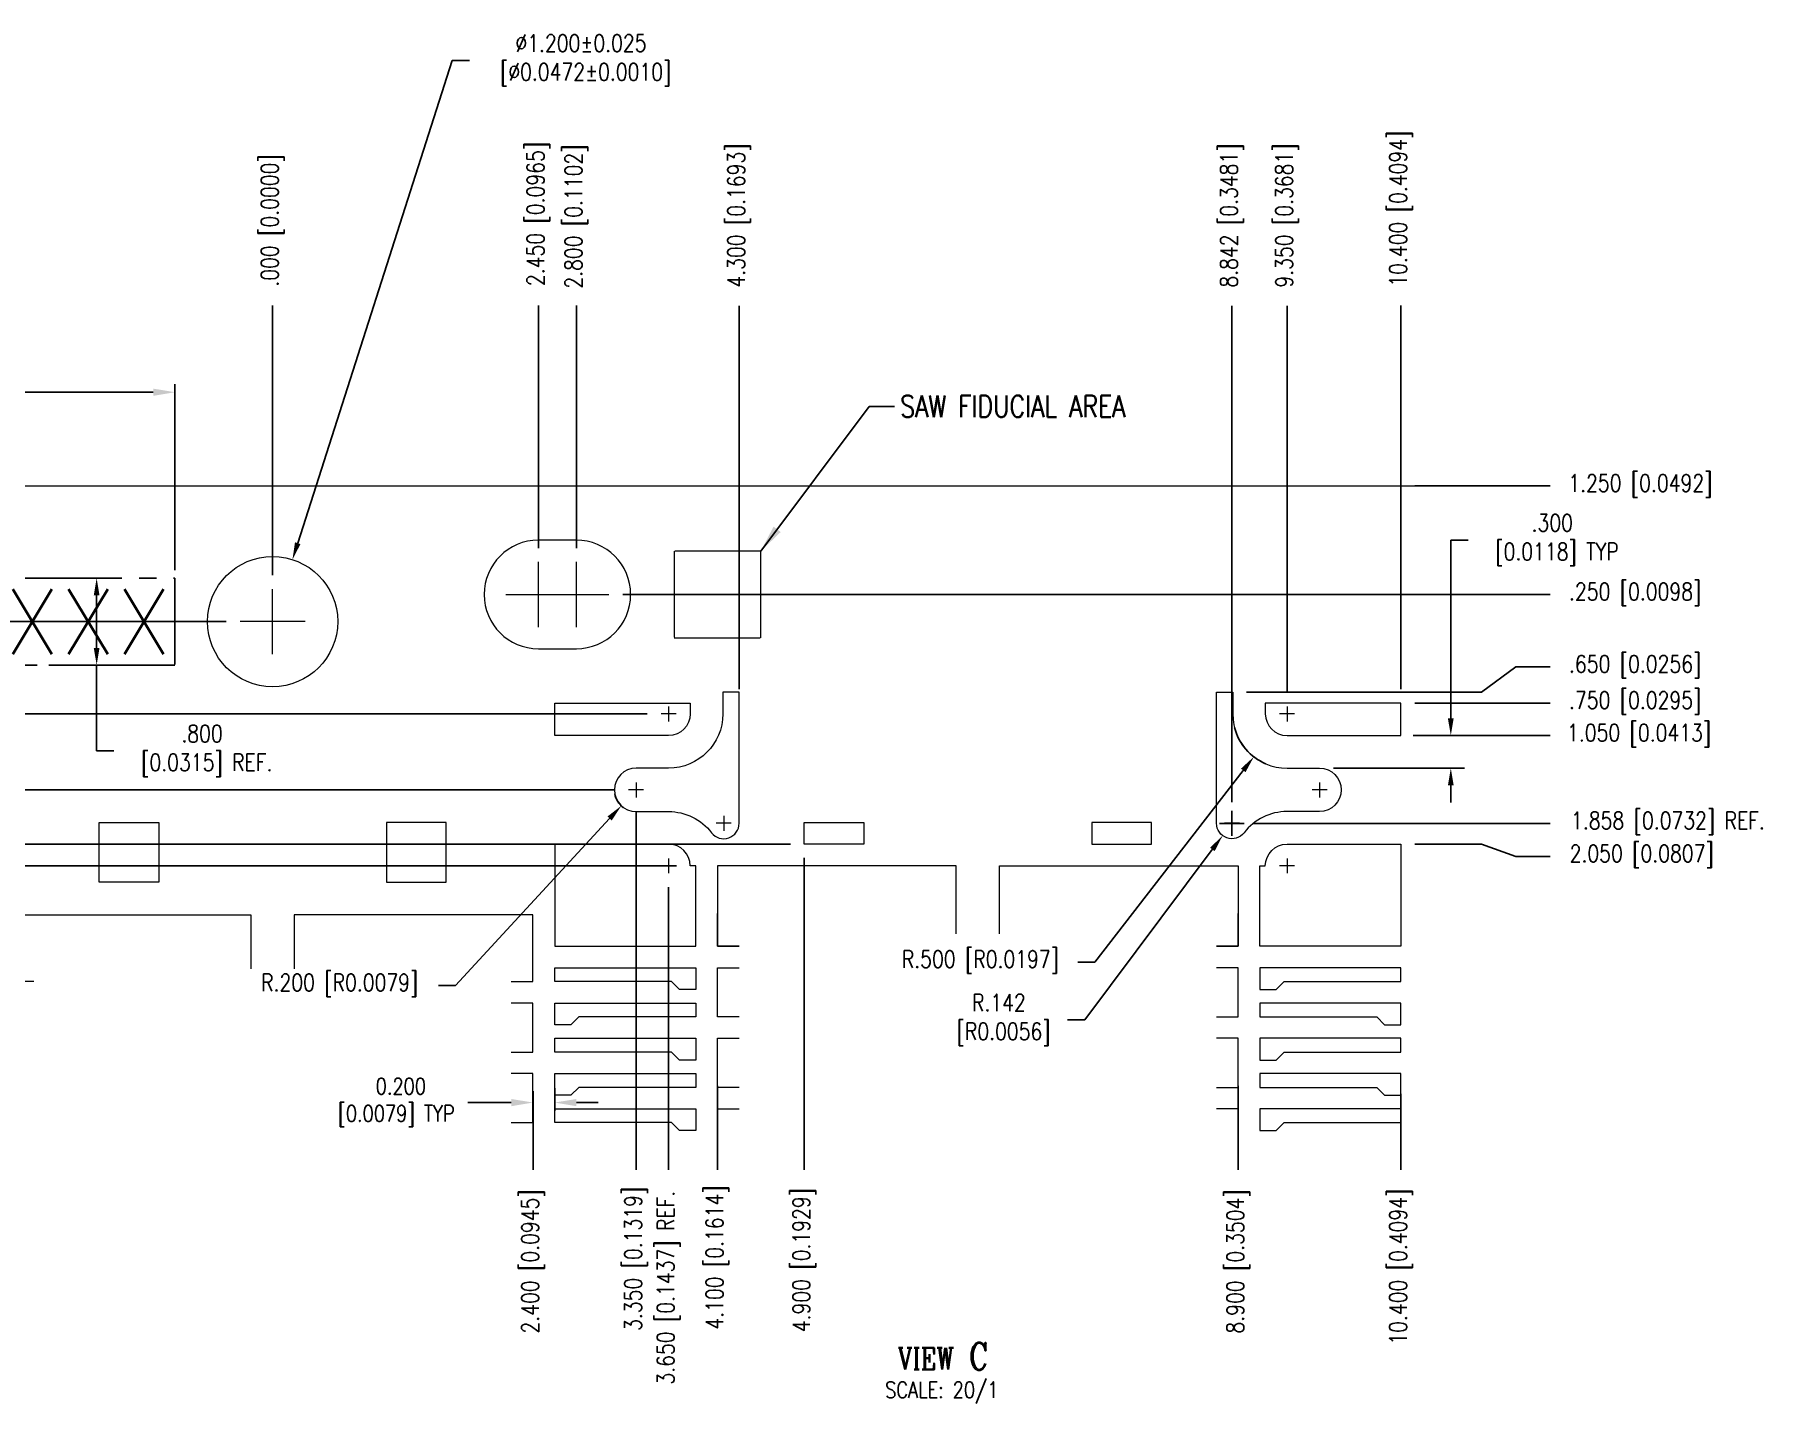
# Model space of a CAD drawing. Extents: x 38 to 840, y 27 to 530.
# Drawn here: x 336 to 654.6, y 26.9 to 279.1 of the extents above; entities that cross this region are included whole.
import ezdxf
from ezdxf.enums import TextEntityAlignment as Align

# ---------------------------------------------------------------- set-up
doc = ezdxf.new("R2010")
doc.units = 0
doc.header["$LTSCALE"] = 25.4
doc.header["$MEASUREMENT"] = 0
doc.linetypes.add('CENTERX2', pattern=[4, 2.5, -0.5, 0.5, -0.5])
doc.linetypes.add('PHANTOM2', pattern=[1.25, 0.625, -0.125, 0.125, -0.125, 0.125, -0.125])
for name, color, linetype, lineweight in [('SH-01_CENTER', 2, 'CENTERX2', 5), ('SH-01_DIM', 4, 'Continuous', 5), ('SH-01_NOTES', 3, 'Continuous', 5), ('SH-01_OBJECT', 7, 'Continuous', 5), ('SH-01_PHANTOM', 1, 'PHANTOM2', 5)]:
    doc.layers.add(name, color=color, linetype=linetype, lineweight=lineweight)
doc.layers.add('SH-01_MISC', color=6, linetype='PHANTOM2')
doc.styles.add('COMPLEX', font='COMPLEX', dxfattribs={"width": 0.8})
doc.styles.add('SIMPLEX', font='SIMPLEX.shx', dxfattribs={"width": 0.8})
doc.styles.get("Standard").update_dxf_attribs({"font": 'simplex.shx', "width": 0.82})
doc.dimstyles.new('DIM x20', dxfattribs={"dimtxt": 3, "dimasz": 4, "dimexe": 1.5, "dimexo": 0.75, "dimgap": 1, "dimtad": 0, "dimtih": 1, "dimtoh": 1, "dimdec": 3, "dimlfac": 0.05, "dimzin": 0, "dimdsep": 46, "dimtxsty": 'SIMPLEX', "dimcen": 1, "dimadec": 0, "dimazin": 0, "dimtol": 1, "dimtp": 0.1, "dimtm": 0.1, "dimtfac": 1, "dimtdec": 3, "dimtofl": 0, "dimtmove": 0, "dimatfit": 3, "dimfxl": 1, "dimtolj": 1, "dimtzin": 0, "dimarcsym": 0})
doc.dimstyles.get("Standard").update_dxf_attribs({"dimtxt": 3, "dimasz": 4, "dimexe": 1.5, "dimexo": 0.75, "dimgap": 1, "dimtad": 0, "dimdec": 3, "dimlfac": 0.25, "dimzin": 0, "dimdsep": 46, "dimtxsty": 'SIMPLEX', "dimcen": 0.5, "dimadec": 0, "dimazin": 0, "dimtp": 0.025, "dimtfac": 1, "dimtdec": 3, "dimtofl": 0, "dimtmove": 0, "dimatfit": 3, "dimfxl": 1, "dimtolj": 1, "dimtzin": 0, "dimarcsym": 0})

# ---------------------------------------------------------------- blocks, each defined once
blk = doc.blocks.new('*D0')
at = {"layer": 'Defpoints', "color": 0, "transparency": 16777216}
for p in [(566.93, 153.91), (560.81, 146)]:
    blk.add_point(p, dxfattribs=at)
at = {"layer": 'SH-01_DIM', "color": 0, "lineweight": -2, "transparency": 16777216}
for p, q in [((531.53, 108.19), (558.86, 143.49)), ((528.35, 108.19), (531.53, 108.19))]:
    blk.add_line(p, q, dxfattribs=at)
blk.add_arc((566.93, 153.91), 10, 194.5531, 246.8039, dxfattribs=at)
at = {"layer": 'SH-01_DIM', "color": 0, "transparency": 16777216}
blk.add_solid([(558.44, 143.82), (559.28, 143.17), (560.81, 146)], dxfattribs=at)
at = {"layer": 'SH-01_DIM', "color": 0, "transparency": 16777216, "insert": (510.41, 108.19), "char_height": 3.175, "attachment_point": 5, "style": 'SIMPLEX'}
blk.add_mtext('\\A1;R.500 [R0.0197]', dxfattribs=at)
blk = doc.blocks.new('*D1')
at = {"layer": 'Defpoints', "color": 0, "transparency": 16777216}
for p in [(444.21, 136.97), (446.92, 139.91)]:
    blk.add_point(p, dxfattribs=at)
at = {"layer": 'SH-01_DIM', "color": 0, "lineweight": -2, "transparency": 16777216}
for p, q in [((413.66, 103.89), (442.05, 134.64)), ((410.49, 103.89), (413.66, 103.89))]:
    blk.add_line(p, q, dxfattribs=at)
blk.add_arc((446.92, 139.91), 4, 190.9022, 233.6172, dxfattribs=at)
at = {"layer": 'SH-01_DIM', "color": 0, "transparency": 16777216}
blk.add_solid([(441.66, 135), (442.44, 134.28), (444.21, 136.97)], dxfattribs=at)
at = {"layer": 'SH-01_DIM', "color": 0, "transparency": 16777216, "insert": (392.3, 103.89), "char_height": 3.175, "attachment_point": 5, "style": 'SIMPLEX'}
blk.add_mtext('\\A1;R.200 [R0.0079]', dxfattribs=at)
blk = doc.blocks.new('*D2')
at = {"layer": 'Defpoints', "color": 0, "transparency": 16777216}
for p in [(315.21, 170.91), (373.93, 170.91), (379.93, 170.91)]:
    blk.add_point(p, dxfattribs=at)
at = {"layer": 'SH-01_DIM', "color": 0, "lineweight": -2, "transparency": 16777216}
blk.add_line((371.39, 170.91), (315.21, 170.91), dxfattribs=at)
at = {"layer": 'SH-01_DIM', "color": 0, "transparency": 16777216, "insert": (299.56, 170.91), "char_height": 3.175, "attachment_point": 5, "style": 'SIMPLEX'}
blk.add_mtext('\\A1;.000 [0.0000]', dxfattribs=at)
blk = doc.blocks.new('*D3')
at = {"layer": 'Defpoints', "color": 0, "transparency": 16777216}
for p in [(379.93, 170.91), (315.21, 162.91), (329.93, 162.91)]:
    blk.add_point(p, dxfattribs=at)
at = {"layer": 'SH-01_DIM', "color": 0, "lineweight": -2, "transparency": 16777216}
blk.add_line((327.39, 162.91), (315.21, 162.91), dxfattribs=at)
at = {"layer": 'SH-01_DIM', "color": 0, "transparency": 16777216, "insert": (294.72, 162.91), "char_height": 3.175, "attachment_point": 5, "style": 'SIMPLEX'}
blk.add_mtext('\\A1;.400 [0.0157] REF.', dxfattribs=at)
blk = doc.blocks.new('*D4')
at = {"layer": 'Defpoints', "color": 0, "transparency": 16777216}
for p in [(587.93, 195.91), (615.45, 195.91), (379.93, 170.91)]:
    blk.add_point(p, dxfattribs=at)
at = {"layer": 'SH-01_DIM', "color": 0, "lineweight": -2, "transparency": 16777216}
blk.add_line((590.47, 195.91), (615.45, 195.91), dxfattribs=at)
at = {"layer": 'SH-01_DIM', "color": 0, "transparency": 16777216, "insert": (632.07, 195.91), "char_height": 3.175, "attachment_point": 5, "style": 'SIMPLEX'}
blk.add_mtext('\\A1;1.250 [0.0492]', dxfattribs=at)
blk = doc.blocks.new('*D5')
at = {"layer": 'Defpoints', "color": 0, "transparency": 16777216}
for p in [(383.59, 182.34), (376.27, 159.48)]:
    blk.add_point(p, dxfattribs=at)
at = {"layer": 'SH-01_DIM', "color": 0, "lineweight": -2, "transparency": 16777216}
for p, q in [((413.04, 274.32), (384.56, 185.36)), ((416.22, 274.32), (413.04, 274.32))]:
    blk.add_line(p, q, dxfattribs=at)
at = {"layer": 'SH-01_DIM', "color": 0, "transparency": 16777216}
blk.add_solid([(384.05, 185.52), (385.06, 185.2), (383.59, 182.34)], dxfattribs=at)
at = {"layer": 'SH-01_DIM', "color": 0, "transparency": 16777216, "insert": (436.77, 274.32), "char_height": 3.175, "attachment_point": 5, "style": 'SIMPLEX'}
blk.add_mtext('\\A1;∅1.200±0.025\\P [∅0.0472±0.0010]', dxfattribs=at)
blk = doc.blocks.new('*D6')
at = {"layer": 'Defpoints', "color": 0, "transparency": 16777216}
for p in [(361.93, 213.18), (329.93, 178.91), (361.93, 178.91)]:
    blk.add_point(p, dxfattribs=at)
at = {"layer": 'SH-01_DIM', "color": 0, "lineweight": -2, "transparency": 16777216}
for p, q in [((329.93, 180.41), (329.93, 214.68)), ((361.93, 180.41), (361.93, 214.68)), ((329.93, 213.18), (318.72, 213.18)), ((357.93, 213.18), (333.93, 213.18))]:
    blk.add_line(p, q, dxfattribs=at)
at = {"layer": 'SH-01_DIM', "color": 0, "transparency": 16777216}
for points in [[(333.93, 213.84), (333.93, 212.51), (329.93, 213.18)], [(357.93, 213.84), (357.93, 212.51), (361.93, 213.18)]]:
    blk.add_solid(points, dxfattribs=at)
at = {"layer": 'SH-01_DIM', "color": 0, "transparency": 16777216, "insert": (304.69, 213.18), "char_height": 3, "attachment_point": 5, "style": 'SIMPLEX'}
blk.add_mtext('\\A1;  1.600\\P [0.0630] REF', dxfattribs=at)
blk = doc.blocks.new('*D7')
at = {"layer": 'Defpoints', "color": 0, "transparency": 16777216}
for p in [(336.16, 178.91), (347.49, 178.91), (336.16, 162.91)]:
    blk.add_point(p, dxfattribs=at)
at = {"layer": 'SH-01_DIM', "color": 0, "lineweight": -2, "transparency": 16777216}
for p, q in [((338.7, 178.91), (350.03, 178.91)), ((347.49, 166.08), (347.49, 175.73)), ((338.7, 162.91), (350.03, 162.91)), ((347.49, 147.09), (347.49, 162.91)), ((350.66, 147.09), (347.49, 147.09))]:
    blk.add_line(p, q, dxfattribs=at)
at = {"layer": 'SH-01_DIM', "color": 0, "transparency": 16777216}
for points in [[(346.96, 175.73), (348.02, 175.73), (347.49, 178.91)], [(346.96, 166.08), (348.02, 166.08), (347.49, 162.91)]]:
    blk.add_solid(points, dxfattribs=at)
at = {"layer": 'SH-01_DIM', "color": 0, "transparency": 16777216, "insert": (366.92, 147.09), "char_height": 3.175, "attachment_point": 5, "style": 'SIMPLEX'}
blk.add_mtext('\\A1;.800\\P [0.0315] REF.', dxfattribs=at)
blk = doc.blocks.new('*D14')
at = {"layer": 'Defpoints', "color": 0, "transparency": 16777216}
for p in [(587.66, 149.91), (597.12, 149.91), (572.93, 143.91)]:
    blk.add_point(p, dxfattribs=at)
at = {"layer": 'SH-01_DIM', "color": 0, "lineweight": -2, "transparency": 16777216}
for p, q in [((597.12, 153.08), (597.12, 185.94)), ((597.12, 185.94), (600.3, 185.94)), ((590.2, 149.91), (599.66, 149.91)), ((575.47, 143.91), (599.66, 143.91)), ((597.12, 140.73), (597.12, 137.56))]:
    blk.add_line(p, q, dxfattribs=at)
at = {"layer": 'SH-01_DIM', "color": 0, "transparency": 16777216}
for points in [[(596.59, 153.08), (597.65, 153.08), (597.12, 149.91)], [(596.59, 140.73), (597.65, 140.73), (597.12, 143.91)]]:
    blk.add_solid(points, dxfattribs=at)
at = {"layer": 'SH-01_DIM', "color": 0, "transparency": 16777216, "insert": (615.83, 185.94), "char_height": 3.175, "attachment_point": 5, "style": 'SIMPLEX'}
blk.add_mtext('\\A1;.300\\P [0.0118] TYP', dxfattribs=at)
blk = doc.blocks.new('*D60')
at = {"layer": 'Defpoints', "color": 0, "transparency": 16777216}
for p in [(431.93, 86.43), (427.93, 85.91), (431.93, 82.29)]:
    blk.add_point(p, dxfattribs=at)
at = {"layer": 'SH-01_DIM', "color": 0, "lineweight": -2, "transparency": 16777216}
for p, q in [((427.93, 84.41), (427.93, 80.79)), ((431.93, 84.93), (431.93, 80.79)), ((423.93, 82.29), (415.89, 82.29)), ((435.93, 82.29), (439.93, 82.29))]:
    blk.add_line(p, q, dxfattribs=at)
at = {"layer": 'SH-01_DIM', "color": 0, "transparency": 16777216}
for points in [[(423.93, 82.95), (423.93, 81.62), (427.93, 82.29)], [(435.93, 82.95), (435.93, 81.62), (431.93, 82.29)]]:
    blk.add_solid(points, dxfattribs=at)
at = {"layer": 'SH-01_DIM', "color": 0, "transparency": 16777216, "insert": (401.92, 82.29), "char_height": 3, "attachment_point": 5, "style": 'SIMPLEX'}
blk.add_mtext('\\A1;  0.200\\P [0.0079] TYP', dxfattribs=at)
blk = doc.blocks.new('*D61')
at = {"layer": 'Defpoints', "color": 0, "transparency": 16777216}
for p in [(379.93, 170.91), (461.93, 87.89), (461.93, 69.87)]:
    blk.add_point(p, dxfattribs=at)
at = {"layer": 'SH-01_DIM', "color": 0, "lineweight": -2, "transparency": 16777216}
blk.add_line((461.93, 85.35), (461.93, 69.87), dxfattribs=at)
at = {"layer": 'SH-01_DIM', "color": 0, "transparency": 16777216, "insert": (461.93, 53.73), "char_height": 3.175, "attachment_point": 5, "rotation": 90, "style": 'SIMPLEX'}
blk.add_mtext('\\A1;4.100 [0.1614]', dxfattribs=at)
blk = doc.blocks.new('*D62')
at = {"layer": 'Defpoints', "color": 0, "transparency": 16777216}
for p in [(379.93, 170.91), (446.92, 138.53), (446.92, 69.87)]:
    blk.add_point(p, dxfattribs=at)
at = {"layer": 'SH-01_DIM', "color": 0, "lineweight": -2, "transparency": 16777216}
blk.add_line((446.92, 135.99), (446.92, 69.87), dxfattribs=at)
at = {"layer": 'SH-01_DIM', "color": 0, "transparency": 16777216, "insert": (446.92, 53.49), "char_height": 3.175, "attachment_point": 5, "rotation": 90, "style": 'SIMPLEX'}
blk.add_mtext('\\A1;3.350 [0.1319]', dxfattribs=at)
blk = doc.blocks.new('*D63')
at = {"layer": 'Defpoints', "color": 0, "transparency": 16777216}
for p in [(379.93, 170.91), (427.93, 85.91), (427.93, 69.87)]:
    blk.add_point(p, dxfattribs=at)
at = {"layer": 'SH-01_DIM', "color": 0, "lineweight": -2, "transparency": 16777216}
blk.add_line((427.93, 83.37), (427.93, 69.87), dxfattribs=at)
at = {"layer": 'SH-01_DIM', "color": 0, "transparency": 16777216, "insert": (427.93, 53.01), "char_height": 3.175, "attachment_point": 5, "rotation": 90, "style": 'SIMPLEX'}
blk.add_mtext('\\A1;2.400 [0.0945]', dxfattribs=at)
blk = doc.blocks.new('*D64')
at = {"layer": 'Defpoints', "color": 0, "transparency": 16777216}
for p in [(379.93, 170.91), (452.92, 124.53), (452.92, 69.87)]:
    blk.add_point(p, dxfattribs=at)
at = {"layer": 'SH-01_DIM', "color": 0, "lineweight": -2, "transparency": 16777216}
blk.add_line((452.92, 121.99), (452.92, 69.87), dxfattribs=at)
at = {"layer": 'SH-01_DIM', "color": 0, "transparency": 16777216, "insert": (452.92, 48.17), "char_height": 3.175, "attachment_point": 5, "rotation": 90, "style": 'SIMPLEX'}
blk.add_mtext('\\A1;3.650 [0.1437] REF.', dxfattribs=at)
blk = doc.blocks.new('*D65')
at = {"layer": 'Defpoints', "color": 0, "transparency": 16777216}
for p in [(379.93, 170.91), (477.93, 129.91), (477.93, 69.87)]:
    blk.add_point(p, dxfattribs=at)
at = {"layer": 'SH-01_DIM', "color": 0, "lineweight": -2, "transparency": 16777216}
blk.add_line((477.93, 127.37), (477.93, 69.87), dxfattribs=at)
at = {"layer": 'SH-01_DIM', "color": 0, "transparency": 16777216, "insert": (477.93, 53.25), "char_height": 3.175, "attachment_point": 5, "rotation": 90, "style": 'SIMPLEX'}
blk.add_mtext('\\A1;4.900 [0.1929]', dxfattribs=at)
blk = doc.blocks.new('*D66')
at = {"layer": 'Defpoints', "color": 0, "transparency": 16777216}
for p in [(379.93, 170.91), (557.93, 87.89), (557.93, 69.87)]:
    blk.add_point(p, dxfattribs=at)
at = {"layer": 'SH-01_DIM', "color": 0, "lineweight": -2, "transparency": 16777216}
blk.add_line((557.93, 85.35), (557.93, 69.87), dxfattribs=at)
at = {"layer": 'SH-01_DIM', "color": 0, "transparency": 16777216, "insert": (557.93, 53.01), "char_height": 3.175, "attachment_point": 5, "rotation": 90, "style": 'SIMPLEX'}
blk.add_mtext('\\A1;8.900 [0.3504]', dxfattribs=at)
blk = doc.blocks.new('*D67')
at = {"layer": 'Defpoints', "color": 0, "transparency": 16777216}
for p in [(379.93, 170.91), (587.93, 86.43), (587.93, 69.87)]:
    blk.add_point(p, dxfattribs=at)
at = {"layer": 'SH-01_DIM', "color": 0, "lineweight": -2, "transparency": 16777216}
blk.add_line((587.93, 83.89), (587.93, 69.87), dxfattribs=at)
at = {"layer": 'SH-01_DIM', "color": 0, "transparency": 16777216, "insert": (587.93, 52.04), "char_height": 3.175, "attachment_point": 5, "rotation": 90, "style": 'SIMPLEX'}
blk.add_mtext('\\A1;10.400 [0.4094]', dxfattribs=at)
blk = doc.blocks.new('*D68')
at = {"layer": 'Defpoints', "color": 0, "transparency": 16777216}
for p in [(566.93, 229.11), (379.93, 170.91), (566.93, 155.43)]:
    blk.add_point(p, dxfattribs=at)
at = {"layer": 'SH-01_DIM', "color": 0, "lineweight": -2, "transparency": 16777216}
blk.add_line((566.93, 157.97), (566.93, 229.11), dxfattribs=at)
at = {"layer": 'SH-01_DIM', "color": 0, "transparency": 16777216, "insert": (566.93, 245.73), "char_height": 3.175, "attachment_point": 5, "rotation": 90, "style": 'SIMPLEX'}
blk.add_mtext('\\A1;9.350 [0.3681]', dxfattribs=at)
blk = doc.blocks.new('*D69')
at = {"layer": 'Defpoints', "color": 0, "transparency": 16777216}
for p in [(556.76, 229.11), (379.93, 170.91), (556.76, 135.12)]:
    blk.add_point(p, dxfattribs=at)
at = {"layer": 'SH-01_DIM', "color": 0, "lineweight": -2, "transparency": 16777216}
blk.add_line((556.76, 137.66), (556.76, 229.11), dxfattribs=at)
at = {"layer": 'SH-01_DIM', "color": 0, "transparency": 16777216, "insert": (556.76, 245.73), "char_height": 3.175, "attachment_point": 5, "rotation": 90, "style": 'SIMPLEX'}
blk.add_mtext('\\A1;8.842 [0.3481]', dxfattribs=at)
blk = doc.blocks.new('*D70')
at = {"layer": 'Defpoints', "color": 0, "transparency": 16777216}
for p in [(587.93, 229.16), (379.93, 170.91), (587.93, 155.91)]:
    blk.add_point(p, dxfattribs=at)
at = {"layer": 'SH-01_DIM', "color": 0, "lineweight": -2, "transparency": 16777216}
blk.add_line((587.93, 158.45), (587.93, 229.16), dxfattribs=at)
at = {"layer": 'SH-01_DIM', "color": 0, "transparency": 16777216, "insert": (587.93, 246.99), "char_height": 3.175, "attachment_point": 5, "rotation": 90, "style": 'SIMPLEX'}
blk.add_mtext('\\A1;10.400 [0.4094]', dxfattribs=at)
blk = doc.blocks.new('*D71')
at = {"layer": 'Defpoints', "color": 0, "transparency": 16777216}
for p in [(379.93, 229.16), (379.93, 176.91), (379.93, 176.91)]:
    blk.add_point(p, dxfattribs=at)
at = {"layer": 'SH-01_DIM', "color": 0, "lineweight": -2, "transparency": 16777216}
blk.add_line((379.93, 179.45), (379.93, 229.16), dxfattribs=at)
at = {"layer": 'SH-01_DIM', "color": 0, "transparency": 16777216, "insert": (379.93, 244.82), "char_height": 3.175, "attachment_point": 5, "rotation": 90, "style": 'SIMPLEX'}
blk.add_mtext('\\A1;.000 [0.0000]', dxfattribs=at)
blk = doc.blocks.new('*D72')
at = {"layer": 'Defpoints', "color": 0, "transparency": 16777216}
for p in [(329.93, 229.16), (379.93, 170.91), (329.93, 162.91)]:
    blk.add_point(p, dxfattribs=at)
at = {"layer": 'SH-01_DIM', "color": 0, "lineweight": -2, "transparency": 16777216}
for p, q in [((329.93, 222.81), (329.93, 229.16)), ((329.93, 216.46), (329.93, 222.81)), ((329.93, 165.45), (329.93, 216.46))]:
    blk.add_line(p, q, dxfattribs=at)
at = {"layer": 'SH-01_DIM', "color": 0, "transparency": 16777216, "insert": (329.93, 251.1), "char_height": 3.175, "attachment_point": 5, "rotation": 90, "style": 'SIMPLEX'}
blk.add_mtext('\\A1;2.500 [0.0984] REF.', dxfattribs=at)
blk = doc.blocks.new('*D73')
at = {"layer": 'Defpoints', "color": 0, "transparency": 16777216}
for p in [(465.93, 229.11), (379.93, 170.91), (465.93, 155.91)]:
    blk.add_point(p, dxfattribs=at)
at = {"layer": 'SH-01_DIM', "color": 0, "lineweight": -2, "transparency": 16777216}
blk.add_line((465.93, 158.45), (465.93, 229.11), dxfattribs=at)
at = {"layer": 'SH-01_DIM', "color": 0, "transparency": 16777216, "insert": (465.93, 245.73), "char_height": 3.175, "attachment_point": 5, "rotation": 90, "style": 'SIMPLEX'}
blk.add_mtext('\\A1;4.300 [0.1693]', dxfattribs=at)
blk = doc.blocks.new('*D74')
at = {"layer": 'Defpoints', "color": 0, "transparency": 16777216}
for p in [(379.93, 170.91), (587.93, 129.91), (615.45, 127.65)]:
    blk.add_point(p, dxfattribs=at)
at = {"layer": 'SH-01_DIM', "color": 0, "lineweight": -2, "transparency": 16777216}
for p, q in [((590.47, 129.91), (602.75, 129.91)), ((602.75, 129.91), (609.1, 127.65)), ((609.1, 127.65), (615.45, 127.65))]:
    blk.add_line(p, q, dxfattribs=at)
at = {"layer": 'SH-01_DIM', "color": 0, "transparency": 16777216, "insert": (632.31, 127.65), "char_height": 3.175, "attachment_point": 5, "style": 'SIMPLEX'}
blk.add_mtext('\\A1;2.050 [0.0807]', dxfattribs=at)
blk = doc.blocks.new('*D75')
at = {"layer": 'Defpoints', "color": 0, "transparency": 16777216}
for p in [(379.93, 170.91), (587.93, 155.91), (615.45, 155.91)]:
    blk.add_point(p, dxfattribs=at)
at = {"layer": 'SH-01_DIM', "color": 0, "lineweight": -2, "transparency": 16777216}
blk.add_line((590.47, 155.91), (615.45, 155.91), dxfattribs=at)
at = {"layer": 'SH-01_DIM', "color": 0, "transparency": 16777216, "insert": (631.11, 155.91), "char_height": 3.175, "attachment_point": 5, "style": 'SIMPLEX'}
blk.add_mtext('\\A1;.750 [0.0295]', dxfattribs=at)
blk = doc.blocks.new('*D76')
at = {"layer": 'Defpoints', "color": 0, "transparency": 16777216}
for p in [(379.93, 170.91), (558.14, 133.74), (615.45, 133.74)]:
    blk.add_point(p, dxfattribs=at)
at = {"layer": 'SH-01_DIM', "color": 0, "lineweight": -2, "transparency": 16777216}
blk.add_line((560.68, 133.74), (615.45, 133.74), dxfattribs=at)
at = {"layer": 'SH-01_DIM', "color": 0, "transparency": 16777216, "insert": (637.15, 133.74), "char_height": 3.175, "attachment_point": 5, "style": 'SIMPLEX'}
blk.add_mtext('\\A1;1.858 [0.0732] REF.', dxfattribs=at)
blk = doc.blocks.new('*D77')
at = {"layer": 'Defpoints', "color": 0, "transparency": 16777216}
for p in [(379.93, 170.91), (315.21, 153.91), (451.54, 153.91)]:
    blk.add_point(p, dxfattribs=at)
at = {"layer": 'SH-01_DIM', "color": 0, "lineweight": -2, "transparency": 16777216}
blk.add_line((449, 153.91), (315.21, 153.91), dxfattribs=at)
at = {"layer": 'SH-01_DIM', "color": 0, "transparency": 16777216, "insert": (294.48, 153.91), "char_height": 3.175, "attachment_point": 5, "style": 'SIMPLEX'}
blk.add_mtext('\\A1;.850 [0.0335] REF.', dxfattribs=at)
blk = doc.blocks.new('*D78')
at = {"layer": 'Defpoints', "color": 0, "transparency": 16777216}
for p in [(379.93, 170.91), (456.93, 125.91), (315.21, 123.2)]:
    blk.add_point(p, dxfattribs=at)
at = {"layer": 'SH-01_DIM', "color": 0, "lineweight": -2, "transparency": 16777216}
for p, q in [((327.91, 125.91), (321.56, 123.2)), ((454.39, 125.91), (327.91, 125.91)), ((321.56, 123.2), (315.21, 123.2))]:
    blk.add_line(p, q, dxfattribs=at)
at = {"layer": 'SH-01_DIM', "color": 0, "transparency": 16777216, "insert": (298.35, 123.2), "char_height": 3.175, "attachment_point": 5, "style": 'SIMPLEX'}
blk.add_mtext('\\A1;2.250 [0.0886]', dxfattribs=at)
blk = doc.blocks.new('*D79')
at = {"layer": 'Defpoints', "color": 0, "transparency": 16777216}
for p in [(379.93, 170.91), (315.21, 129.91), (477.93, 129.91)]:
    blk.add_point(p, dxfattribs=at)
at = {"layer": 'SH-01_DIM', "color": 0, "lineweight": -2, "transparency": 16777216}
blk.add_line((475.39, 129.91), (315.21, 129.91), dxfattribs=at)
at = {"layer": 'SH-01_DIM', "color": 0, "transparency": 16777216, "insert": (298.35, 129.91), "char_height": 3.175, "attachment_point": 5, "style": 'SIMPLEX'}
blk.add_mtext('\\A1;2.050 [0.0807]', dxfattribs=at)
blk = doc.blocks.new('*D80')
at = {"layer": 'Defpoints', "color": 0, "transparency": 16777216}
for p in [(428.93, 229.16), (428.93, 181.91), (379.93, 170.91)]:
    blk.add_point(p, dxfattribs=at)
at = {"layer": 'SH-01_DIM', "color": 0, "lineweight": -2, "transparency": 16777216}
blk.add_line((428.93, 184.45), (428.93, 229.16), dxfattribs=at)
at = {"layer": 'SH-01_DIM', "color": 0, "transparency": 16777216, "insert": (428.93, 246.02), "char_height": 3.175, "attachment_point": 5, "rotation": 90, "style": 'SIMPLEX'}
blk.add_mtext('\\A1;2.450 [0.0965]', dxfattribs=at)
blk = doc.blocks.new('*D81')
at = {"layer": 'Defpoints', "color": 0, "transparency": 16777216}
for p in [(435.93, 229.16), (435.93, 181.91), (379.93, 170.91)]:
    blk.add_point(p, dxfattribs=at)
at = {"layer": 'SH-01_DIM', "color": 0, "lineweight": -2, "transparency": 16777216}
blk.add_line((435.93, 184.45), (435.93, 229.16), dxfattribs=at)
at = {"layer": 'SH-01_DIM', "color": 0, "transparency": 16777216, "insert": (435.93, 245.54), "char_height": 3.175, "attachment_point": 5, "rotation": 90, "style": 'SIMPLEX'}
blk.add_mtext('\\A1;2.800 [0.1102]', dxfattribs=at)
blk = doc.blocks.new('*D83')
at = {"layer": 'Defpoints', "color": 0, "transparency": 16777216}
for p in [(441.93, 175.91), (615.45, 175.91), (379.93, 170.91)]:
    blk.add_point(p, dxfattribs=at)
at = {"layer": 'SH-01_DIM', "color": 0, "lineweight": -2, "transparency": 16777216}
blk.add_line((444.47, 175.91), (615.45, 175.91), dxfattribs=at)
at = {"layer": 'SH-01_DIM', "color": 0, "transparency": 16777216, "insert": (631.11, 175.91), "char_height": 3.175, "attachment_point": 5, "style": 'SIMPLEX'}
blk.add_mtext('\\A1;.250 [0.0098]', dxfattribs=at)
blk = doc.blocks.new('*D85')
at = {"layer": 'Defpoints', "color": 0, "transparency": 16777216}
for p in [(379.93, 170.91), (315.21, 139.91), (445.54, 139.91)]:
    blk.add_point(p, dxfattribs=at)
at = {"layer": 'SH-01_DIM', "color": 0, "lineweight": -2, "transparency": 16777216}
blk.add_line((443, 139.91), (315.21, 139.91), dxfattribs=at)
at = {"layer": 'SH-01_DIM', "color": 0, "transparency": 16777216, "insert": (293.75, 139.91), "char_height": 3.175, "attachment_point": 5, "style": 'SIMPLEX'}
blk.add_mtext('\\A1;1.550 [0.0610] REF.', dxfattribs=at)
blk = doc.blocks.new('*D86')
at = {"layer": 'Defpoints', "color": 0, "transparency": 16777216}
for p in [(379.93, 170.91), (587.93, 149.91), (615.45, 149.91)]:
    blk.add_point(p, dxfattribs=at)
at = {"layer": 'SH-01_DIM', "color": 0, "lineweight": -2, "transparency": 16777216}
blk.add_line((590.47, 149.91), (615.45, 149.91), dxfattribs=at)
at = {"layer": 'SH-01_DIM', "color": 0, "transparency": 16777216, "insert": (631.83, 149.91), "char_height": 3.175, "attachment_point": 5, "style": 'SIMPLEX'}
blk.add_mtext('\\A1;1.050 [0.0413]', dxfattribs=at)
blk = doc.blocks.new('*D88')
at = {"layer": 'Defpoints', "color": 0, "transparency": 16777216}
for p in [(555.06, 131.47), (556.76, 133.74)]:
    blk.add_point(p, dxfattribs=at)
at = {"layer": 'SH-01_DIM', "color": 0, "lineweight": -2, "transparency": 16777216}
for p, q in [((556.76, 131.46), (556.76, 136.03)), ((554.48, 133.74), (559.05, 133.74)), ((529.67, 97.53), (553.16, 128.93)), ((526.49, 97.53), (529.67, 97.53))]:
    blk.add_line(p, q, dxfattribs=at)
at = {"layer": 'SH-01_DIM', "color": 0, "transparency": 16777216}
blk.add_solid([(552.74, 129.25), (553.59, 128.62), (555.06, 131.47)], dxfattribs=at)
at = {"layer": 'SH-01_DIM', "color": 0, "transparency": 16777216, "insert": (513.81, 97.53), "char_height": 3.175, "attachment_point": 5, "style": 'SIMPLEX'}
blk.add_mtext('\\A1;R.142\\P [R0.0056]', dxfattribs=at)
blk = doc.blocks.new('*D137')
at = {"layer": 'Defpoints', "color": 0, "transparency": 16777216}
for p in [(379.93, 170.91), (615.45, 162.58), (556.93, 157.91)]:
    blk.add_point(p, dxfattribs=at)
at = {"layer": 'SH-01_DIM', "color": 0, "lineweight": -2, "transparency": 16777216}
for p, q in [((602.75, 157.91), (609.1, 162.58)), ((609.1, 162.58), (615.45, 162.58)), ((559.47, 157.91), (602.75, 157.91))]:
    blk.add_line(p, q, dxfattribs=at)
at = {"layer": 'SH-01_DIM', "color": 0, "transparency": 16777216, "insert": (631.11, 162.58), "char_height": 3.175, "attachment_point": 5, "style": 'SIMPLEX'}
blk.add_mtext('\\A1;.650 [0.0256]', dxfattribs=at)

msp = doc.modelspace()

# ---------------------------------------------------------------- linework, layer by layer
at = {"layer": 'SH-01_CENTER'}
for p, q in [((428.92718, 169.90997), (428.92718, 181.90997)), ((435.92718, 169.90997), (435.92718, 181.90997)), ((379.92718, 164.90997), (379.92718, 176.90997)), ((422.92718, 175.90997), (434.92718, 175.90997)), ((429.92718, 175.90997), (441.92718, 175.90997)), ((385.92718, 170.90997), (373.92718, 170.90997)), ((454.29938, 153.90997), (451.53938, 153.90997)), ((452.91938, 155.28997), (452.91938, 152.52997)), ((568.30716, 153.90997), (565.54716, 153.90997)), ((566.92716, 155.28997), (566.92716, 152.52997)), ((446.91938, 141.28997), (446.91938, 138.52997)), ((572.92716, 141.28997), (572.92716, 138.52997)), ((448.29938, 139.90997), (445.53938, 139.90997)), ((574.30716, 139.90997), (571.54716, 139.90997)), ((463.09291, 135.12422), (463.09291, 132.36422)), ((556.76141, 135.12422), (556.76141, 132.36422)), ((464.47291, 133.74422), (461.71291, 133.74422)), ((558.14141, 133.74422), (555.38141, 133.74422)), ((454.29938, 125.90997), (451.53938, 125.90997)), ((452.91938, 127.28997), (452.91938, 124.52997)), ((568.30716, 125.90997), (565.54716, 125.90997)), ((566.92716, 127.28997), (566.92716, 124.52997))]:
    msp.add_line(p, q, dxfattribs=at)
at = {"layer": 'SH-01_MISC'}
msp.add_lwpolyline([(329.92718, 178.90996), (361.92718, 178.90996), (361.92718, 162.90996), (329.92718, 162.90996)], close=True, dxfattribs=at)
at = {"layer": 'SH-01_OBJECT'}
msp.add_line((326.29499, 195.90997), (592.83821, 195.90997), dxfattribs=at)
for points in [[(428.92718, 165.90997), (435.92718, 165.90997, 1), (435.92718, 185.90997), (428.92718, 185.90997, 1)], [(462.92718, 153.90997, -0.414213562), (452.92718, 143.90997), (446.92718, 143.90997, 0.999999998), (446.92718, 135.90997), (452.92718, 135.90997, -0.232616723), (460.84798, 132.01414, 0.715799738), (465.92718, 133.74422), (465.92718, 157.90997), (462.92718, 157.90997)], [(556.92718, 153.90997, 0.414213562), (566.92718, 143.90997), (572.92718, 143.90997, -0.999999998), (572.92718, 135.90997), (566.92718, 135.90997, 0.232616723), (559.00638, 132.01414, -0.715799738), (553.92718, 133.74422), (553.92718, 157.90997), (556.92718, 157.90997)], [(452.92718, 149.90997), (431.92718, 149.90997), (431.92718, 155.90997), (456.92718, 155.90997), (456.92718, 153.90997, -0.414213562)], [(566.92718, 149.90997), (587.92718, 149.90997), (587.92718, 155.90997), (562.92718, 155.90997), (562.92718, 153.90997, 0.414213562)], [(431.92718, 125.90997), (431.92718, 111.08997), (457.92718, 111.08997), (457.92718, 125.90997), (456.92718, 125.90997, 0.414213562), (452.92718, 129.90997), (431.92718, 129.90997)], [(587.92718, 125.90997), (587.92718, 111.08997), (561.92718, 111.08997), (561.92718, 125.90997), (562.92718, 125.90997, -0.414213562), (566.92718, 129.90997), (587.92718, 129.90997)]]:
    msp.add_lwpolyline(points, format="xyb", close=True, dxfattribs=at)
for points in [[(347.92716, 133.90997), (358.92716, 133.90997), (358.92716, 122.90997), (347.92716, 122.90997)], [(411.92719, 133.90997), (400.92719, 133.90997), (400.92719, 122.90997), (411.92719, 122.90997)], [(477.92716, 133.90997), (488.92716, 133.90997), (488.92716, 129.91027), (477.92716, 129.91027)], [(541.92719, 133.90997), (530.92719, 133.90997), (530.92719, 129.91027), (541.92719, 129.91027)], [(431.92718, 107.12997), (457.92718, 107.12997), (457.92718, 103.12997), (454.92718, 103.12997), (453.46718, 104.58997), (431.92718, 104.58997)], [(587.92718, 107.12997), (561.92718, 107.12997), (561.92718, 103.12997), (564.92718, 103.12997), (566.38718, 104.58997), (587.92718, 104.58997)]]:
    msp.add_lwpolyline(points, close=True, dxfattribs=at)
for points in [[(505.92716, 113.40997), (505.92716, 125.91027), (461.92716, 125.91027), (461.92718, 111.08997), (465.92718, 111.08997)], [(513.92719, 113.40997), (513.92719, 125.91027), (557.92719, 125.91027), (557.92718, 111.08997), (553.92718, 111.08997)], [(335.92718, 104.58997), (331.92718, 104.58997), (331.92716, 116.90997), (375.92716, 116.90997), (375.92716, 106.90997)], [(423.92719, 104.58997), (427.92719, 104.58997), (427.92719, 116.90997), (383.92719, 116.90997), (383.92719, 106.90997)], [(465.92718, 111.08997), (461.92718, 111.08997), (461.92718, 117.10997)], [(553.92718, 111.08997), (557.92718, 111.08997), (557.92718, 117.10997)], [(423.92718, 104.58997), (427.92718, 104.58997), (427.92718, 110.60997)], [(465.92718, 98.08997), (461.92718, 98.08997), (461.92718, 107.12997), (465.92718, 107.12997)], [(553.92718, 98.08997), (557.92718, 98.08997), (557.92718, 107.12997), (553.92718, 107.12997)], [(423.92718, 91.58997), (427.92718, 91.58997), (427.92718, 100.62997), (423.92718, 100.62997)], [(465.92718, 85.08997), (461.92718, 85.08997), (461.92718, 94.12997), (465.92718, 94.12997)], [(553.92718, 85.08997), (557.92718, 85.08997), (557.92718, 94.12997), (553.92718, 94.12997)], [(423.92718, 78.58997), (427.92718, 78.58997), (427.92718, 87.62997), (423.92718, 87.62997)], [(461.92718, 76.60997), (461.92718, 81.12997), (465.92718, 81.12997)], [(557.92718, 76.60997), (557.92718, 81.12997), (553.92718, 81.12997)]]:
    msp.add_lwpolyline(points, dxfattribs=at)
at = {"layer": 'SH-01_OBJECT', "linetype": 'Continuous'}
for points in [[(434.92718, 96.62997), (431.92718, 96.62997), (431.92718, 100.62997), (457.92718, 100.62997), (457.92718, 98.08997), (436.38718, 98.08997)], [(584.92718, 96.62997), (587.92718, 96.62997), (587.92718, 100.62997), (561.92718, 100.62997), (561.92718, 98.08997), (583.46718, 98.08997)], [(431.92718, 94.12997), (457.92718, 94.12997), (457.92718, 90.12997), (454.92718, 90.12997), (453.46718, 91.58997), (431.92718, 91.58997)], [(587.92718, 94.12997), (561.92718, 94.12997), (561.92718, 90.12997), (564.92718, 90.12997), (566.38718, 91.58997), (587.92718, 91.58997)], [(434.92718, 83.62997), (431.92718, 83.62997), (431.92718, 87.62997), (457.92718, 87.62997), (457.92718, 85.08997), (436.38718, 85.08997)], [(584.92718, 83.62997), (587.92718, 83.62997), (587.92718, 87.62997), (561.92718, 87.62997), (561.92718, 85.08997), (583.46718, 85.08997)], [(431.92718, 81.12997), (457.92718, 81.12997), (457.92718, 77.12997), (454.92718, 77.12997), (453.46718, 78.58997), (431.92718, 78.58997)], [(587.92718, 81.12997), (561.92718, 81.12997), (561.92718, 77.12997), (564.92718, 77.12997), (566.38718, 78.58997), (587.92718, 78.58997)]]:
    msp.add_lwpolyline(points, close=True, dxfattribs=at)
at = {"layer": 'SH-01_OBJECT'}
msp.add_circle((379.92718, 170.90997), 12, dxfattribs=at)
at = {"layer": 'SH-01_PHANTOM'}
msp.add_lwpolyline([(469.92718, 183.90997), (453.92718, 183.90997), (453.92718, 167.90997), (469.92718, 167.90997)], close=True, dxfattribs=at)

# ---------------------------------------------------------------- texts
at = {"layer": 'SH-01_NOTES', "width": 0.8}
msp.add_text('SAW FIDUCIAL AREA', height=4, dxfattribs=at).set_placement((495.62282, 208.59639))
at = {"layer": 'SH-01_NOTES'}
msp.add_text('XXX', height=12, dxfattribs=at).set_placement((345.92718, 170.90996), align=Align.MIDDLE)
at = {"layer": 'SH-01_NOTES', "linetype": 'Continuous', "style": 'COMPLEX', "width": 0.8}
msp.add_text('VIEW', height=4, dxfattribs=at).set_placement((500.36052, 35.08051), align=Align.MIDDLE)
at = {"layer": 'SH-01_NOTES', "linetype": 'Continuous', "width": 0.8}
msp.add_text('SCALE: 20/1', height=3, dxfattribs=at).set_placement((503.29421, 27.85251), align=Align.CENTER)
at = {"layer": 'SH-01_NOTES', "style": 'COMPLEX', "width": 0.8}
msp.add_attdef('C', (508.2764, 33.01977), 'Y', height=5, dxfattribs=at)

# ---------------------------------------------------------------- dimensions: what is measured, and where the dimension line sits
at = {"layer": 'SH-01_DIM'}
dim = msp.add_diameter_dim_2p(p1=(376.26732, 159.48169), p2=(383.587, 182.33825), dimstyle='Standard', override={"dimscale": 25.4, "dimtxt": 0.125, "dimasz": 0.125, "dimexe": 0.1, "dimexo": 0.1, "dimgap": 0.09, "dimtih": 1, "dimtoh": 1, "dimlfac": 0.05, "dimzin": 4, "dimpost": '\\X', "dimcen": 0, "dimtol": 1, "dimtm": 0.025}, dxfattribs=at)
dim.commit()
dim.dimension.update_dxf_attribs({"geometry": '*D5', "text_midpoint": (436.76774, 274.31787), "dimtype": 131})
for feature_location, offset, dtype, picture, middle in [((329.92718, 162.90996), (-0.00001, 66.25427), 1, '*D72', (329.92717, 251.10499)), ((445.53938, 139.90997), (-130.33025, 0), 0, '*D85', (293.75218, 139.90997)), ((451.53938, 153.90997), (-136.33025, 0), 0, '*D77', (294.47789, 153.90997)), ((329.92718, 162.90996), (-14.71805, 0), 0, '*D3', (294.71979, 162.90996)), ((452.91938, 124.52997), (0, -54.66391), 1, '*D64', (452.91938, 48.1672)), ((558.14141, 133.74422), (57.31274, 0), 0, '*D76', (637.15301, 133.74422))]:
    dim = msp.add_ordinate_dim(feature_location=feature_location, offset=offset, dtype=dtype, origin=(379.92716, 170.90997), text='<> REF.', dimstyle='Standard', override={"dimscale": 25.4, "dimtxt": 0.125, "dimasz": 0.125, "dimexe": 0.1, "dimexo": 0.1, "dimgap": 0.09, "dimtih": 1, "dimtoh": 1, "dimlfac": 0.05, "dimzin": 4, "dimcen": -0.09}, dxfattribs=at)
    dim.commit()
    dim.dimension.update_dxf_attribs({"geometry": picture, "text_midpoint": middle})
for feature_location, offset, dtype, origin, picture, middle in [((587.92716, 155.90997), (0, 73.25426), 1, (379.92716, 170.90997), '*D70', (587.92716, 246.99261)), ((428.92717, 181.90997), (0, 47.25426), 1, (379.92716, 170.90997), '*D80', (428.92717, 246.02499)), ((566.92716, 155.43354), (0, 73.6757), 1, (379.92716, 170.90997), '*D68', (566.92716, 245.72809)), ((556.76141, 135.12422), (0, 93.98501), 1, (379.92716, 170.90997), '*D69', (556.76141, 245.72809)), ((465.92716, 155.90997), (0, 73.19926), 1, (379.92716, 170.90997), '*D73', (465.92716, 245.72809)), ((435.92717, 181.90997), (0, 47.25426), 1, (379.92716, 170.90997), '*D81', (435.92717, 245.54118)), ((379.9271622373, 176.9099668417), (0.0000000004, 52.2542576688), 1, (379.927162237, 176.9099668417), '*D71', (379.9271622376, 244.8154626057)), ((587.92716, 195.90997), (27.52699, 0), 0, (379.92716, 170.90997), '*D4', (632.07301, 195.90997)), ((441.92717, 175.90997), (173.52698, 0), 0, (379.92716, 170.90997), '*D83', (631.10539, 175.90997)), ((373.927162237, 170.9099668417), (-58.7180339746, 0), 0, (379.9271622373, 170.9099668417), '*D2', (299.5578901672, 170.9099668417)), ((456.92716, 125.90997), (-141.71803, -2.71139), 0, (379.92716, 170.90997), '*D78', (298.34837, 123.19858)), ((477.92716, 129.90997), (-162.71803, 0), 0, (379.92716, 170.90997), '*D79', (298.34837, 129.90997)), ((461.92716, 87.88997), (0, -18.02391), 1, (379.92716, 170.90997), '*D61', (461.92716, 53.73101)), ((446.91938, 138.52997), (0, -68.66391), 1, (379.92716, 170.90997), '*D62', (446.91938, 53.4891)), ((427.92716, 85.90997), (0, -16.04391), 1, (379.92716, 170.90997), '*D63', (427.92716, 53.00529)), ((477.92716, 129.90997), (0, -60.04391), 1, (379.92716, 170.90997), '*D65', (477.92716, 53.2472)), ((557.92716, 87.88997), (0, -18.02391), 1, (379.92716, 170.90997), '*D66', (557.92716, 53.00529)), ((587.92716, 86.42997), (0, -16.56391), 1, (379.92716, 170.90997), '*D67', (587.92716, 52.03767)), ((587.92716, 129.90997), (27.52699, -2.2641), 0, (379.92716, 170.90997), '*D74', (632.31491, 127.64587)), ((587.92716, 155.90997), (27.52699, 0), 0, (379.92716, 170.90997), '*D75', (631.10539, 155.90997)), ((587.92716, 149.90997), (27.52699, 0), 0, (379.92716, 170.90997), '*D86', (631.8311, 149.90997)), ((556.92718, 157.90997), (58.52697, 4.66847), 0, (379.92718, 170.90997), '*D137', (631.10539, 162.57844))]:
    dim = msp.add_ordinate_dim(feature_location=feature_location, offset=offset, dtype=dtype, origin=origin, dimstyle='Standard', override={"dimscale": 25.4, "dimtxt": 0.125, "dimasz": 0.125, "dimexe": 0.1, "dimexo": 0.1, "dimgap": 0.09, "dimtih": 1, "dimtoh": 1, "dimlfac": 0.05, "dimzin": 4, "dimcen": -0.09}, dxfattribs=at)
    dim.commit()
    dim.dimension.update_dxf_attribs({"geometry": picture, "text_midpoint": middle})
for base, p1, p2, text, picture, middle in [((361.92717, 213.17672), (329.92717, 178.90997), (361.92717, 178.90997), '<> REF', '*D6', (304.68923, 213.17672)), ((431.92716, 82.28703), (427.92716, 85.90997), (431.92716, 86.42997), '<> TYP', '*D60', (401.91987, 82.28703))]:
    dim = msp.add_linear_dim(base=base, p1=p1, p2=p2, text=text, dimstyle='DIM x20', override={"dimexo": 1.5, "dimpost": '  <>\\X', "dimtol": 0, "dimtp": 0.025, "dimtm": 0.025}, dxfattribs=at)
    dim.commit()
    dim.dimension.update_dxf_attribs({"geometry": picture, "text_midpoint": middle, "dimtype": 128})
for base, p1, p2, text, override, picture, middle in [((597.12151, 149.90997), (572.92716, 143.90997), (587.66356, 149.90997), '<> TYP', {"dimscale": 25.4, "dimtxt": 0.125, "dimasz": 0.125, "dimexe": 0.1, "dimexo": 0.1, "dimgap": 0.09, "dimtih": 1, "dimtoh": 1, "dimlfac": 0.05, "dimzin": 4, "dimpost": '\\X', "dimcen": -0.09}, '*D14', (615.8268, 185.94022)), ((347.48825, 178.90996), (336.16042, 162.90996), (336.16042, 178.90996), '<> REF.', {"dimscale": 25.4, "dimtxt": 0.125, "dimasz": 0.125, "dimexe": 0.1, "dimexo": 0.1, "dimgap": 0.09, "dimtih": 1, "dimtoh": 1, "dimlfac": 0.05, "dimzin": 4, "dimpost": '\\X', "dimcen": -0.09, "dimtmove": 1}, '*D7', (355.06269, 147.09198))]:
    dim = msp.add_linear_dim(base=base, p1=p1, p2=p2, angle=90, text=text, dimstyle='Standard', override=override, dxfattribs=at)
    dim.commit()
    dim.dimension.update_dxf_attribs({"geometry": picture, "text_midpoint": middle, "dimtype": 128})
for center, mpoint, override, picture, middle in [((566.92716, 153.90997), (560.80508, 146.00299), {"dimscale": 25.4, "dimtxt": 0.125, "dimasz": 0.125, "dimexe": 0.1, "dimexo": 0.1, "dimgap": 0.09, "dimtih": 1, "dimtoh": 1, "dimlfac": 0.05, "dimzin": 4, "dimcen": 0}, '*D0', (510.40532, 108.19226)), ((446.91938, 139.90997), (444.20598, 136.97102), {"dimscale": 25.4, "dimtxt": 0.125, "dimasz": 0.125, "dimexe": 0.1, "dimexo": 0.1, "dimgap": 0.09, "dimtih": 1, "dimtoh": 1, "dimlfac": 0.05, "dimzin": 4, "dimcen": 0}, '*D1', (392.29703, 103.88953)), ((556.76143, 133.74422), (555.06352, 131.47484), {"dimscale": 25.4, "dimtxt": 0.125, "dimasz": 0.125, "dimexe": 0.1, "dimexo": 0.1, "dimgap": 0.09, "dimtih": 1, "dimtoh": 1, "dimlfac": 0.05, "dimzin": 4, "dimpost": '\\X', "dimcen": -0.09}, '*D88', (513.80679, 97.53408))]:
    dim = msp.add_radius_dim(center=center, mpoint=mpoint, dimstyle='Standard', override=override, dxfattribs=at)
    dim.commit()
    dim.dimension.update_dxf_attribs({"geometry": picture, "text_midpoint": middle, "dimtype": 132})

# ---------------------------------------------------------------- leaders
at = {"layer": 'SH-01_NOTES'}
msp.add_leader([(469.92718, 183.90997), (489.92459, 210.57012), (494.578, 210.57012)], dimstyle='Standard', override={"dimasz": 5, "dimexo": 0.75, "dimgap": 1, "dimtad": 0, "dimtih": 1, "dimtoh": 1, "dimlfac": 0.2, "dimtxsty": 'SIMPLEX', "dimcen": 0.5, "dimtp": 0.025}, dxfattribs=at)

doc.saveas('drawing.dxf')
